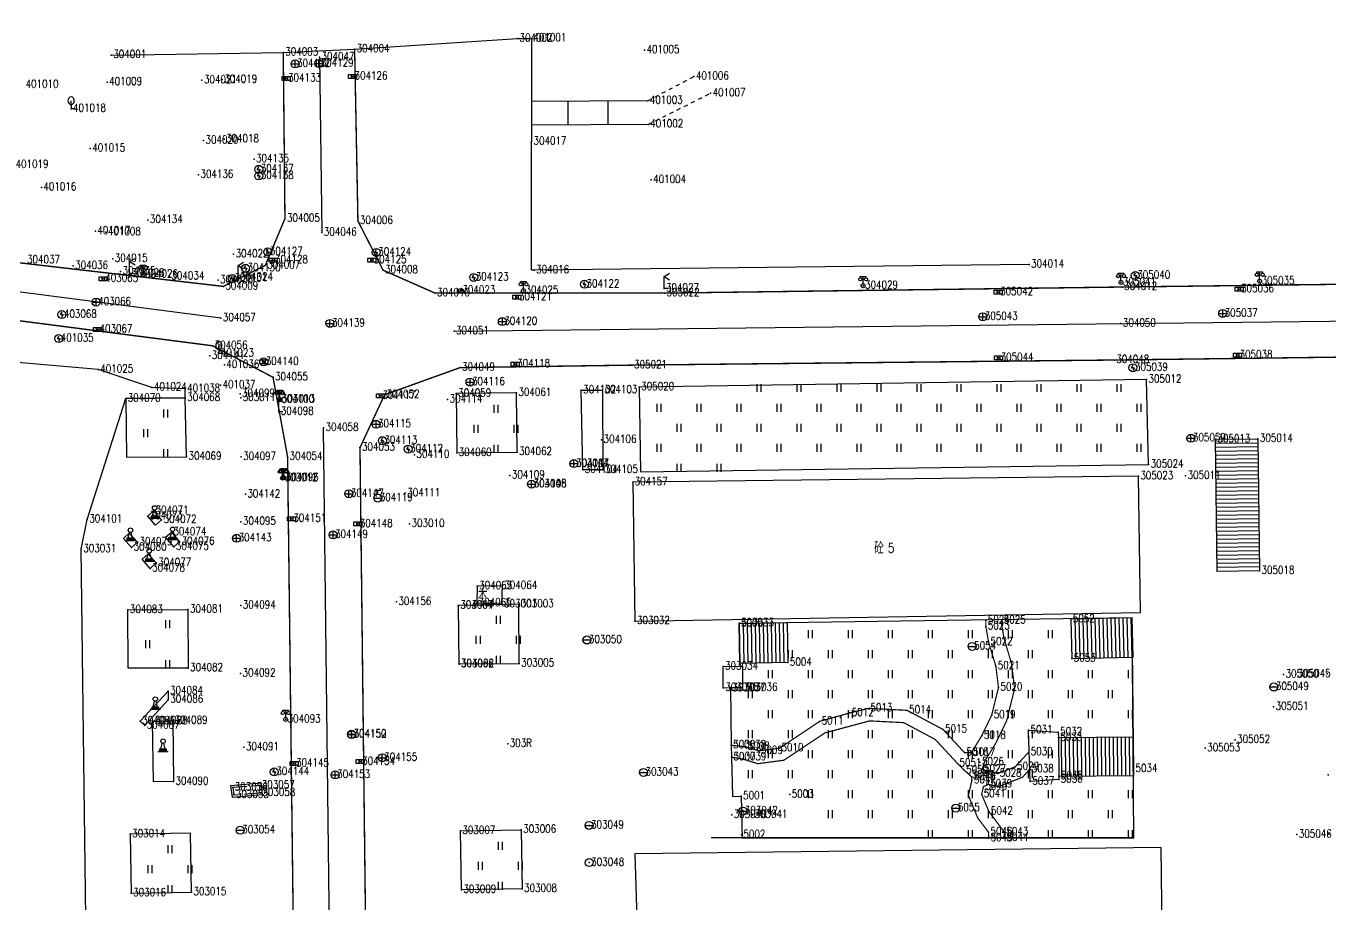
# Model space of a CAD drawing. Extents: x 953 to 1485, y 1110 to 1494.
# Drawn here: x 1175.2 to 1338.1, y 1343.7 to 1453.5 of the extents above; entities that cross this region are included whole.
import ezdxf
from ezdxf.enums import TextEntityAlignment as Align

# ---------------------------------------------------------------- set-up
doc = ezdxf.new("R2010")
doc.units = 0
doc.header["$LTSCALE"] = 0.5
doc.header["$PDSIZE"] = 0.2
for name, pattern in [('X16', [4.5, 3.5, -1]), ('X3', [5, 4, -1]), ('X6', [2, 1, -1])]:
    doc.linetypes.add(name, pattern=pattern)
doc.layers.get('0').update_dxf_attribs({"linetype": 'CONTINUOUS'})
doc.layers.add('ASSIST', color=7, linetype='CONTINUOUS', plot=False)
for name, color, linetype in [('COMPONENT', 4, 'CONTINUOUS'), ('DLDW', 11, 'CONTINUOUS'), ('DLSS', 4, 'CONTINUOUS'), ('GXYZ', 2, 'CONTINUOUS'), ('JMD', 6, 'CONTINUOUS'), ('ZBTZ', 3, 'CONTINUOUS'), ('ZDH', 1, 'CONTINUOUS')]:
    doc.layers.add(name, color=color, linetype=linetype)
doc.styles.add('HZ', font='rs.shx', dxfattribs={"width": 0.8, "bigfont": 'hztxt.shx'})
doc.linetypes.add('1161', pattern='A,0,[149,AAA.SHX,S=0.15,R=0,X=0,Y=0],-1.6', length=1.6)
doc.linetypes.add('7341', pattern='A,1e-10,[170,AAA.SHX,S=1,R=0,X=0,Y=0],2', length=2)
doc.linetypes.add('7343', pattern='A,1e-10,[171,AAA.SHX,S=1,R=0,X=0,Y=0],2', length=2)

# ---------------------------------------------------------------- blocks, each defined once
blk = doc.blocks.new('gc097')
for p, q in [((-0.7, 2), (-0.7, 2.3)), ((-0.7, 2.3), (0.7, 2.3)), ((0, 0.5), (0, 2.3)), ((0.7, 2.3), (0.7, 2))]:
    blk.add_line(p, q)
for centre, radius in [((-0.7, 1.6), 0.4), ((0, 0), 0.5), ((0.73, 1.6), 0.4)]:
    blk.add_circle(centre, radius)
blk = doc.blocks.new('gc143')
for p, q in [((0, 1), (0, 2)), ((0, 1), (0, 0)), ((1, 0), (0, 0))]:
    blk.add_line(p, q)
for centre, start, end in [((0.225, 2), 102.68038, 257.31962), ((-0.225, 2), 282.68038, 77.31962)]:
    blk.add_arc(centre, 1.025, start, end)
blk = doc.blocks.new('gcbj0612')
for p, q in [((-0.75, 0.26), (0.16, 0.53)), ((-0.57, -0.34), (0.34, -0.07))]:
    blk.add_line(p, q)
at = {"flags": 128}
for points in [[(-0.73, 0.26), (-0.77, 0.25), (-0.79, 0.23), (-0.81, 0.19), (-0.83, 0.15), (-0.84, 0.1), (-0.84, 0.05), (-0.84, -0.01), (-0.83, -0.07), (-0.81, -0.12), (-0.79, -0.18), (-0.77, -0.23), (-0.74, -0.27), (-0.7, -0.3), (-0.67, -0.33), (-0.63, -0.34), (-0.6, -0.34), (-0.57, -0.34), (-0.54, -0.32), (-0.51, -0.29), (-0.49, -0.25), (-0.48, -0.2), (-0.47, -0.15), (-0.47, -0.1), (-0.48, -0.04), (-0.49, 0.02), (-0.51, 0.07), (-0.54, 0.13), (-0.56, 0.17), (-0.6, 0.21), (-0.63, 0.24), (-0.67, 0.26), (-0.7, 0.27)], [(-0.71, 0.18), (-0.72, 0.17), (-0.75, 0.12), (-0.75, 0.04), (-0.74, -0.06), (-0.7, -0.15), (-0.66, -0.22), (-0.62, -0.25), (-0.6, -0.26), (-0.59, -0.24), (-0.57, -0.2), (-0.56, -0.12), (-0.58, -0.02), (-0.61, 0.08), (-0.66, 0.14), (-0.7, 0.17)]]:
    blk.add_lwpolyline(points, close=True, dxfattribs=at)
blk.add_lwpolyline([(0.3, -0.08), (0.33, -0.07), (0.36, -0.05), (0.38, -0.02), (0.4, 0.02), (0.41, 0.07), (0.42, 0.12), (0.41, 0.18), (0.41, 0.23), (0.39, 0.29), (0.37, 0.35), (0.35, 0.4), (0.32, 0.44), (0.28, 0.48), (0.25, 0.51), (0.21, 0.52), (0.18, 0.53), (0.15, 0.52)], dxfattribs=at)
at = {"extrusion": (0, 0, -1), "flags": 128}
blk.add_lwpolyline([(-0.4, 0.25), (-0.51, 0.28), (-0.61, 0.29), (-0.69, 0.27), (-0.77, 0.2), (-0.81, 0.09), (-0.82, -0.01), (-0.8, -0.06), (-0.76, -0.08), (-0.7, -0.09), (-0.64, -0.09), (-0.59, -0.07), (-0.57, -0.04), (-0.59, -0.01), (-0.63, 0.02), (-0.69, 0.03), (-0.75, 0.03), (-0.79, 0.02), (-0.84, -0.01), (-0.89, -0.1), (-0.91, -0.19), (-0.9, -0.29), (-0.87, -0.38)], dxfattribs=at)
blk.add_lwpolyline([(-0.09, -0.2), (-0.22, -0.54), (0.05, -0.54)], close=True)
blk = doc.blocks.new('gc052')
for p, q in [((0, 3), (1.39, 3.8)), ((0, 3), (1.39, 2.2)), ((0, 0), (0, 3)), ((1, 0), (0, 0))]:
    blk.add_line(p, q)
blk = doc.blocks.new('gc133')
for p, q in [((-1, 0), (1, 0)), ((-0.8, 2), (0.8, 2)), ((0, 1), (0, 2))]:
    blk.add_line(p, q)
blk.add_circle((0, 0), 1)
blk = doc.blocks.new('gc042')
blk.add_line((-1, 0), (1, 0))
blk.add_circle((0, 0), 1)
blk = doc.blocks.new('gc041')
for p, q in [((-1, 0.5), (1, 0.5)), ((-1, -0.5), (-1, 0.5)), ((-0.33, 0.5), (-0.33, -0.5)), ((0.33, 0.5), (0.33, -0.5)), ((1, 0.5), (1, -0.5)), ((1, -0.5), (-1, -0.5))]:
    blk.add_line(p, q)
blk = doc.blocks.new('gc043')
for p, q in [((-1, 0), (1, 0)), ((0, -1), (0, 1))]:
    blk.add_line(p, q)
blk.add_circle((0, 0), 1)
blk = doc.blocks.new('gc050')
for p, q in [((-0.35, 0), (0.05, 0.69)), ((-0.35, 0), (0.35, 0)), ((0.35, 0), (-0.06, -0.69))]:
    blk.add_line(p, q)
blk.add_circle((0, 0), 1)
blk = doc.blocks.new('gc188')
blk.add_circle((0, 0), 1)
blk = doc.blocks.new('*U35')
at = {"linetype": 'Continuous'}
for points in [[(0, 0.3), (0.8, 0.6), (-0.8, 0.6)], [(0, 0.3), (-0.8, 0.6), (-0.8, 0)], [(0, 0.3), (-0.8, 0), (0.8, 0)], [(0, 0.3), (0.8, 0), (0.8, 0.6)]]:
    blk.add_solid(points, dxfattribs=at)
blk = doc.blocks.new('gc107')
for points in [[(-1.3, 0), (-0.8, 0), (0.8, 0), (1.3, 0)], [(-0.8, 0), (-0.8, 0.6), (0.8, 0.6), (0.8, 0)], [(-0.55, 0.6), (-0.2, 2)], [(0.55, 0.6), (0.2, 2)]]:
    blk.add_lwpolyline(points)
blk.add_circle((0, 2.55), 0.55)
at = {"linetype": 'Continuous'}
blk.add_blockref('*U35', (0, 0), dxfattribs=at)
blk = doc.blocks.new('gc323')
at = {"flags": 128}
for points in [[(-0.5, 0), (-0.5, 2)], [(0.5, 0), (0.5, 2)]]:
    blk.add_lwpolyline(points, dxfattribs=at)

msp = doc.modelspace()

# ---------------------------------------------------------------- linework, layer by layer
at = {"linetype": 'Continuous'}
for p, q in [((1207.32, 1450.23, 10.33), (1216.24, 1450.65, 10.31)), ((1216.24, 1450.65, 10.31), (1236.6, 1451.95, 10.76)), ((1236.6, 1451.95, 10.76), (1238.33, 1451.95, 10.76)), ((1238.33, 1451.95, 10.76), (1238.35, 1439.07, 10.91)), ((1185.83, 1449.9, 10.7), (1207.32, 1450.23, 10.33)), ((1211.85, 1449.62, 10.38), (1212.14, 1427.7, 10.44)), ((1199.52, 1417, 10.38), (1020.01, 1440.18)), ((1238.35, 1422.98, 11.09), (1238.35, 1439.07, 10.91)), ((1238.68, 1422.98, 11.09), (1238.35, 1422.98, 11.09)), ((1300.54, 1423.7, 12.44), (1238.68, 1422.98, 11.09)), ((1228.66, 1415.36, 10.81), (1464.96, 1418.07)), ((1214.6, 1212.3, 9.02), (1212.36, 1403.27, 10.34)), ((1263.3, 1363.59, 10.44), (1263.34, 1362.08, 10.45)), ((1297.46, 1351.97), (1260.78, 1351.97)), ((1313.62, 1351.97), (1297.46, 1351.97))]:
    msp.add_line(p, q, dxfattribs=at)
at = {"linetype": 'Continuous', "elevation": 10.68, "flags": 128}
msp.add_lwpolyline([(1313.62, 1359.79), (1313.41, 1379.5)], dxfattribs=at)
at = {"linetype": 'Continuous', "flags": 128}
for points, elevation in [([(1264.73, 1370.76), (1263.21, 1370.72), (1262.32, 1370.73), (1262.29, 1373.41), (1264.7, 1373.44)], 10.43), ([(1300.69, 1359.03), (1300.47, 1365.43), (1304.17, 1365.22), (1304.2, 1364.48), (1304.26, 1359.69), (1304.24, 1359.27)], 10.59)]:
    msp.add_lwpolyline(points, close=True, dxfattribs=dict(at, elevation=elevation))
at = {"layer": 'ASSIST', "linetype": 'Continuous', "flags": 128}
for points in [[(1329.13, 1401.9), (1329.33, 1385.37), (1324.04, 1385.31), (1323.83, 1401.84)], [(1264.29, 1378.8), (1270.3, 1378.9), (1270.39, 1373.9), (1264.38, 1373.77)], [(1313.41, 1379.5), (1305.75, 1379.32), (1305.87, 1374.41), (1313.53, 1374.6)], [(1304.26, 1359.69), (1313.62, 1359.79), (1313.57, 1364.58), (1304.2, 1364.48)]]:
    msp.add_lwpolyline(points, close=True, dxfattribs=at)
at = {"layer": 'DLDW', "linetype": 'Continuous', "flags": 128}
for points, elevation in [([(1190.38, 1392.21), (1191.12, 1392.88), (1192.12, 1391.74), (1191.37, 1391.09)], 10.33), ([(1188.37, 1388.3), (1189.1, 1388.97), (1188.08, 1390.09), (1187.35, 1389.42)], 9.46), ([(1193.34, 1390.22), (1194.37, 1389.02), (1193.65, 1388.4), (1192.62, 1389.59)], 10.3), ([(1191.45, 1386.36), (1190.68, 1385.68), (1189.67, 1386.82), (1190.44, 1387.5)], 10.27), ([(1192.92, 1370.32), (1192.95, 1369.26), (1190.01, 1366.05), (1189.44, 1366.59)], 10.14), ([(1190.99, 1366.58), (1193.5, 1366.63), (1193.6, 1359.01), (1191.1, 1358.97)], 10.11)]:
    msp.add_lwpolyline(points, close=True, dxfattribs=dict(at, elevation=elevation))
at = {"layer": 'DLSS', "linetype": 'Continuous'}
for p, q in [((1242.88, 1444.12), (1242.9, 1441.17, 15.88)), ((1247.88, 1444.15), (1247.9, 1441.2, 15.88))]:
    msp.add_line(p, q, dxfattribs=at)
at = {"layer": 'DLSS', "linetype": 'Continuous', "const_width": 0.175, "flags": 128}
for points in [[(975.39, 1453.44), (1020.8, 1443.92), (1099.29, 1433.17), (1145.69, 1427.23), (1199.83, 1420.96), (1205.07, 1423.58), (1207.53, 1429.43), (1207.32, 1450.23)], [(1216.24, 1450.65), (1216.65, 1429.15), (1219.79, 1422.99), (1226.29, 1420.12), (1254.98, 1420.12), (1312.17, 1420.88)], [(1312.17, 1420.88), (1342.36, 1421.26), (1344.89, 1422.42), (1346.16, 1424.1), (1358.18, 1424.38), (1359.03, 1423.07), (1361.56, 1421.61), (1363.41, 1421.39), (1377.49, 1421.39)], [(1216.91, 1400.79), (1219.98, 1407.4), (1229.42, 1410.8), (1250.92, 1411.11), (1311.19, 1411.75), (1376.78, 1412.59), (1417.27, 1413.42), (1464.48, 1413.6), (1466.04, 1413.51), (1469.01, 1412.49), (1470.72, 1410.79), (1472.65, 1406.1), (1472.65, 1402.07), (1472.92, 1379.64), (1472.95, 1376.26), (1473.17, 1359.79), (1473.21, 1355.64), (1474.02, 1285.2)]]:
    msp.add_lwpolyline(points, dxfattribs=at)
at = {"layer": 'DLSS', "linetype": 'X6', "flags": 128}
for points, elevation in [([(1252.88, 1444.18), (1258.64, 1447.21)], 15.92), ([(1252.95, 1441.23), (1260.73, 1445.12)], 15.88)]:
    msp.add_lwpolyline(points, dxfattribs=dict(at, elevation=elevation))
at = {"layer": 'DLSS', "linetype": 'Continuous', "const_width": 0.175, "flags": 128}
for points, elevation in [([(1194.7, 1204.02), (1201.52, 1204.92), (1205.21, 1207.04), (1207.44, 1209.31), (1209.56, 1213.6), (1210.06, 1217.59), (1207.86, 1399.65), (1206.04, 1409.59), (1198.49, 1413.53), (1019.16, 1436.77), (975.6, 1446.48)], 8.66), ([(1334.91, 1208.64), (1333.13, 1205.64), (1231.83, 1204.43), (1225.12, 1206.48), (1221.87, 1209.53), (1220, 1212.53), (1219.11, 1216.6), (1219.04, 1217.81), (1216.91, 1400.79)], 10.24)]:
    msp.add_lwpolyline(points, dxfattribs=dict(at, elevation=elevation))
at = {"layer": 'DLSS', "color": 7, "linetype": 'Continuous', "elevation": 15.92, "flags": 128}
msp.add_lwpolyline([(1252.88, 1444.18), (1238.34, 1444.09)], dxfattribs=at)
at = {"layer": 'DLSS', "linetype": 'Continuous', "elevation": 15.88, "flags": 128}
msp.add_lwpolyline([(1252.95, 1441.23), (1238.42, 1441.14)], dxfattribs=at)
at = {"layer": 'DLSS', "linetype": 'X3', "const_width": 0.15, "elevation": 10.46, "flags": 128}
for points in [[(1263.3, 1363.57), (1265.13, 1363.36), (1266.77, 1362.86), (1269.34, 1363.19), (1274.36, 1366.55), (1278.12, 1367.6), (1280.45, 1368.18), (1285.3, 1367.93), (1289.79, 1365.53), (1292.46, 1362.64), (1293.31, 1362.62), (1294.62, 1364.76), (1295.86, 1367.32), (1296.71, 1370.79), (1296.38, 1373.46), (1295.47, 1376.47), (1295.13, 1378.44), (1295.13, 1379.16)], [(1300.62, 1360.56), (1299.69, 1359.55), (1296.7, 1358.39), (1295.44, 1358.68), (1294.83, 1358.38), (1294.61, 1357.42), (1295.51, 1355.28), (1297.45, 1352.69), (1297.46, 1351.97)]]:
    msp.add_lwpolyline(points, dxfattribs=at)
at = {"layer": 'DLSS', "linetype": 'X3', "flags": 128}
for points in [[(1297.12, 1379.14, 0.15, 0.15, 0), (1297.11, 1378.6, 0.15, 0.15, 0), (1297.4, 1376.92, 0.15, 0.15, 0), (1298.32, 1373.87, 0.15, 0.15, 0), (1298.73, 1370.67, 0.15, 0.15, 0), (1297.74, 1366.65, 0.15, 0.15, 0), (1296.37, 1363.81, 0.15, 0.15, 0), (1295, 1361.58, 0.15, 0.15, 0), (1294.66, 1360.54, 0.15, 0.15, 0), (1296.61, 1360.02, 0.15, 0.15, 0), (1298.79, 1360.86, 0.15, 0.15, 0), (1300.49, 1362.7, 0, 0, 0)], [(1295.48, 1351.95, 0.15, 0.15, 0), (1295.46, 1352.69, 0.15, 0.15, 0), (1294.11, 1354.48, 0.15, 0.15, 0), (1292.95, 1357.28, 0.15, 0.15, 0), (1293.39, 1359.18, 0.15, 0.15, 0), (1293.35, 1359.61, 0.15, 0.15, 0), (1293.14, 1359.83, 0.15, 0.15, 0), (1292.42, 1360.43, 0.15, 0.15, 0), (1291.58, 1361.29, 0.15, 0.15, 0), (1291.31, 1361.58, 0.15, 0.15, 0), (1288.82, 1364.28, 0.15, 0.15, 0), (1284.87, 1366.39, 0.15, 0.15, 0), (1280.6, 1366.61, 0.15, 0.15, 0), (1275.02, 1365.11, 0.15, 0.15, 0), (1269.9, 1361.69, 0.15, 0.15, 0), (1266.63, 1361.26, 0.15, 0.15, 0), (1264.81, 1361.82, 0.15, 0.15, 0), (1263.34, 1362.08, 0, 0, 0)]]:
    msp.add_lwpolyline(points, format="xyseb", dxfattribs=at)
at = {"layer": 'GXYZ', "linetype": '7341', "elevation": 10.07, "flags": 128}
msp.add_lwpolyline([(1200.72, 1358.49), (1200.95, 1357.08), (1204.74, 1357.39), (1204.61, 1358.81)], close=True, dxfattribs=at)
at = {"layer": 'GXYZ', "linetype": '7343', "elevation": 10.07, "flags": 128}
msp.add_lwpolyline([(1200.72, 1358.49), (1200.95, 1357.08), (1204.74, 1357.39), (1204.61, 1358.81)], close=True, dxfattribs=at)
at = {"layer": 'GXYZ', "linetype": 'X16', "elevation": 10.07, "flags": 128}
msp.add_lwpolyline([(1201.01, 1358.26), (1201.16, 1357.35), (1204.46, 1357.62), (1204.38, 1358.54)], close=True, dxfattribs=at)
at = {"layer": 'JMD', "linetype": 'Continuous'}
for p, q in [((1329.13, 1401.87), (1323.83, 1401.81)), ((1324.04, 1385.31), (1323.83, 1401.84)), ((1329.13, 1401.9), (1329.33, 1385.37)), ((1329.14, 1401.37), (1323.84, 1401.31)), ((1329.14, 1400.87), (1323.85, 1400.81)), ((1329.15, 1400.37), (1323.85, 1400.31)), ((1329.16, 1399.87), (1323.86, 1399.81)), ((1329.16, 1399.37), (1323.87, 1399.31)), ((1329.17, 1398.87), (1323.87, 1398.81)), ((1329.17, 1398.37), (1323.88, 1398.31)), ((1329.18, 1397.87), (1323.88, 1397.81)), ((1329.19, 1397.37), (1323.89, 1397.31)), ((1329.19, 1396.87), (1323.9, 1396.81)), ((1329.2, 1396.37), (1323.9, 1396.31)), ((1329.2, 1395.87), (1323.91, 1395.81)), ((1329.21, 1395.37), (1323.91, 1395.31)), ((1329.22, 1394.87), (1323.92, 1394.81)), ((1329.22, 1394.37), (1323.93, 1394.31)), ((1329.23, 1393.87), (1323.93, 1393.81)), ((1329.24, 1393.37), (1323.94, 1393.31)), ((1329.24, 1392.87), (1323.95, 1392.81)), ((1329.25, 1392.37), (1323.95, 1392.31)), ((1329.25, 1391.87), (1323.96, 1391.81)), ((1329.26, 1391.37), (1323.96, 1391.31)), ((1329.27, 1390.87), (1323.97, 1390.81)), ((1329.27, 1390.37), (1323.98, 1390.31)), ((1329.28, 1389.87), (1323.98, 1389.81)), ((1329.28, 1389.37), (1323.99, 1389.31)), ((1329.29, 1388.87), (1323.99, 1388.81)), ((1329.3, 1388.37), (1324, 1388.31)), ((1329.3, 1387.87), (1324.01, 1387.81)), ((1329.31, 1387.37), (1324.01, 1387.31)), ((1329.32, 1386.87), (1324.02, 1386.81)), ((1329.32, 1386.37), (1324.03, 1386.31)), ((1329.33, 1385.87), (1324.03, 1385.81)), ((1329.33, 1385.37), (1324.04, 1385.31)), ((1264.29, 1378.8), (1270.3, 1378.9)), ((1264.3, 1378.8), (1264.39, 1373.77)), ((1264.8, 1378.8), (1264.89, 1373.78)), ((1265.3, 1378.81), (1265.39, 1373.79)), ((1265.8, 1378.82), (1265.89, 1373.8)), ((1266.3, 1378.83), (1266.39, 1373.81)), ((1266.8, 1378.84), (1266.89, 1373.82)), ((1267.3, 1378.85), (1267.39, 1373.84)), ((1267.8, 1378.86), (1267.89, 1373.85)), ((1268.3, 1378.86), (1268.39, 1373.86)), ((1268.8, 1378.87), (1268.89, 1373.87)), ((1269.3, 1378.88), (1269.39, 1373.88)), ((1269.8, 1378.89), (1269.89, 1373.89)), ((1270.3, 1378.9), (1270.39, 1373.9)), ((1313.41, 1379.5), (1305.75, 1379.32)), ((1305.75, 1379.32), (1305.87, 1374.41)), ((1306.25, 1379.33), (1306.36, 1374.43)), ((1306.75, 1379.34), (1306.86, 1374.44)), ((1307.25, 1379.35), (1307.36, 1374.45)), ((1307.75, 1379.37), (1307.86, 1374.46)), ((1308.25, 1379.38), (1308.36, 1374.47)), ((1308.75, 1379.39), (1308.86, 1374.49)), ((1309.24, 1379.4), (1309.36, 1374.5)), ((1309.74, 1379.41), (1309.86, 1374.51)), ((1310.24, 1379.43), (1310.36, 1374.52)), ((1310.74, 1379.44), (1310.86, 1374.53)), ((1311.24, 1379.45), (1311.36, 1374.55)), ((1311.74, 1379.46), (1311.86, 1374.56)), ((1312.24, 1379.47), (1312.36, 1374.57)), ((1312.74, 1379.49), (1312.86, 1374.58)), ((1313.24, 1379.5), (1313.36, 1374.59)), ((1270.39, 1373.9), (1264.38, 1373.77)), ((1305.87, 1374.41), (1313.53, 1374.6)), ((1313.57, 1364.58), (1304.2, 1364.48)), ((1304.62, 1359.69), (1304.57, 1364.49)), ((1305.12, 1359.7), (1305.07, 1364.49)), ((1305.62, 1359.71), (1305.57, 1364.5)), ((1306.12, 1359.71), (1306.07, 1364.5)), ((1306.62, 1359.72), (1306.57, 1364.51)), ((1307.12, 1359.72), (1307.07, 1364.51)), ((1307.62, 1359.73), (1307.57, 1364.52)), ((1308.12, 1359.73), (1308.07, 1364.52)), ((1308.62, 1359.74), (1308.57, 1364.53)), ((1309.12, 1359.74), (1309.07, 1364.53)), ((1309.62, 1359.75), (1309.57, 1364.54)), ((1310.12, 1359.75), (1310.07, 1364.55)), ((1310.62, 1359.76), (1310.57, 1364.55)), ((1311.12, 1359.76), (1311.07, 1364.56)), ((1311.62, 1359.77), (1311.57, 1364.56)), ((1312.12, 1359.77), (1312.07, 1364.57)), ((1312.62, 1359.78), (1312.57, 1364.57)), ((1313.12, 1359.79), (1313.07, 1364.58)), ((1313.62, 1359.79), (1313.57, 1364.58)), ((1304.26, 1359.69), (1313.62, 1359.79))]:
    msp.add_line(p, q, dxfattribs=at)
at = {"layer": 'JMD', "linetype": 'Continuous', "flags": 128}
for points, elevation in [([(1314.19, 1397.22), (1250.99, 1396.48), (1251.28, 1379.1), (1314.48, 1380.17)], 14.32), ([(1251.79, 1332.47), (1311.71, 1333.19), (1311.67, 1336.78), (1317.21, 1336.85), (1317.04, 1350.76), (1251.28, 1349.97)], 10.73)]:
    msp.add_lwpolyline(points, close=True, dxfattribs=dict(at, elevation=elevation))
msp.add_lwpolyline([(1234.7, 1383.5), (1231.56, 1383.47), (1231.5, 1381.34), (1234.64, 1381.37)], close=True, dxfattribs=at)
at = {"layer": 'ZBTZ', "linetype": '1161', "flags": 128}
for points, elevation in [([(1195.06, 1408.15), (1190.9, 1408.33), (1184.2, 1410.57), (1167.86, 1411.98), (1161.85, 1413.34), (1155.59, 1412.15), (1145.79, 1416.02), (1135.64, 1415.4), (1134.33, 1411.85), (1135.6, 1306.95), (1151.52, 1304.44), (1156.92, 1303.17), (1166.73, 1299.69), (1183.32, 1286.1), (1183.08, 1308.97), (1182.08, 1388.1), (1182.83, 1391.82), (1187.63, 1406.93), (1195.07, 1407.02), (1195.06, 1408.15)], 10.43), ([(1315.48, 1398.68), (1315.21, 1409.3), (1251.81, 1408.37), (1251.96, 1397.75)], 14.43), ([(1195.23, 1399.66), (1195.07, 1407.02), (1187.63, 1406.93), (1187.71, 1399.58)], 10.41), ([(1228.94, 1407.55), (1229, 1400.13), (1236.54, 1400.24), (1236.46, 1407.64)], 10.89), ([(1187.9, 1380.49), (1195.41, 1380.53), (1195.43, 1373.22), (1187.93, 1373.2)], 10.22), ([(1229.46, 1352.85), (1237.06, 1353), (1237.17, 1345.6), (1229.58, 1345.49)], 10.16), ([(1188.19, 1352.45), (1188.31, 1345.07), (1195.84, 1345.18), (1195.73, 1352.57)], 10.03)]:
    msp.add_lwpolyline(points, close=True, dxfattribs=dict(at, elevation=elevation))
at = {"layer": 'ZBTZ', "linetype": 'Continuous', "elevation": 11.24, "flags": 128}
msp.add_lwpolyline([(1244.56, 1407.96), (1247.21, 1407.99), (1247.27, 1398), (1244.76, 1398.02)], close=True, dxfattribs=at)
at = {"layer": 'ZBTZ', "linetype": '1161', "flags": 128}
for points in [[(1229.2, 1381.05), (1229.26, 1373.74), (1236.81, 1373.8), (1236.76, 1381.2)], [(1313.41, 1379.5), (1264.3, 1378.8), (1264.38, 1373.44), (1264.7, 1373.44), (1264.73, 1370.76), (1263.22, 1370.74), (1263.3, 1363.59), (1263.34, 1362.08), (1263.46, 1357.16), (1264.55, 1357.19), (1264.68, 1351.97), (1270.78, 1351.97), (1295.48, 1351.95), (1297.46, 1351.97), (1313.62, 1351.97)]]:
    msp.add_lwpolyline(points, close=True, dxfattribs=at)
at = {"layer": 'ZDH', "linetype": 'Continuous'}
for p in [(1238.33, 1452, 10.8), (1216.24, 1450.65, 10.31), (1236.6, 1451.95, 10.76), (1252.47, 1450.52, 16.02), (1185.83, 1449.9, 10.7), (1207.32, 1450.23, 10.33), (1208.8, 1448.78, 10.35), (1211.75, 1448.84, 10.35), (1211.85, 1449.62, 10.38), (1215.98, 1447.21, 10.29), (1258.64, 1447.21, 16.18), (1185.31, 1446.52, 10.71), (1197.16, 1446.74, 10.5), (1199.7, 1446.82, 10.51), (1207.67, 1446.97, 10.32), (1252.88, 1444.18, 15.92), (1260.73, 1445.12, 16.18), (1180.8, 1443.18, 10.88), (1252.95, 1441.23, 15.88), (1197.35, 1439.19, 10.53), (1199.92, 1439.36, 10.49), (1238.35, 1439.07, 10.91), (1183.19, 1438.2, 10.76), (1203.67, 1436.89, 10.48), (1196.72, 1434.92, 10.56), (1204.25, 1435.6, 10.48), (1204.26, 1434.78, 10.47), (1253.3, 1434.29, 15.66), (1177.09, 1433.34, 10.77), (1190.4, 1429.26, 10.6), (1207.53, 1429.43, 10.31), (1183.84, 1427.88, 10.64), (1185.15, 1427.74, 10.57), (1212.14, 1427.7, 10.44), (1216.65, 1429.15, 10.36), (1186.01, 1424.42, 10.53), (1201.12, 1424.97, 10.49), (1205.39, 1425.27, 10.36), (1218.94, 1425.21, 10.57), (1181.06, 1423.52, 10.55), (1186.99, 1422.82, 9.4), (1202.61, 1423.22, 10.51), (1205.07, 1423.58, 10.27), (1206.04, 1424.24, 10.31), (1218.37, 1424.26, 10.46), (1219.79, 1422.99, 10.48), (1238.68, 1422.98, 11.09), (1300.54, 1423.7, 12.44), (1184.82, 1421.92, 10.37), (1188.11, 1422.56, 10.59), (1189.79, 1422.46, 10.53), (1193.09, 1422.21, 10.54), (1199.17, 1421.73, 10.55), (1200.95, 1421.96, 10.52), (1201.67, 1422.07, 10.52), (1231.12, 1422.09, 10.98), (1244.97, 1421.22, 11.27), (1279.79, 1421.04, 11.98), (1312.02, 1421.45, 12.66), (1313.81, 1422.32, 12.73), (1329.35, 1421.61, 13.08), (1199.83, 1420.96, 10.37), (1226.29, 1420.12, 10.68), (1229.46, 1420.43, 10.97), (1236.53, 1419.61, 10.89), (1237.34, 1420.43, 11.05), (1254.91, 1420.7, 11.45), (1254.98, 1420.12, 11.28), (1296.67, 1420.24, 12.18), (1312.17, 1420.88, 12.53), (1326.78, 1420.63, 12.83), (1183.93, 1418.99, 10.39), (1179.65, 1417.43, 10.51), (1199.52, 1417, 10.38), (1213.16, 1416.32, 10.54), (1234.7, 1416.55, 10.92), (1294.75, 1417.16, 12.21), (1312.01, 1416.33, 12.63), (1324.73, 1417.57, 12.86), (1184.1, 1415.57, 10.34), (1228.66, 1415.36, 10.81), (1179.26, 1414.44, 10.54), (1198.49, 1413.53, 10.32), (1198.13, 1412.26, 10.49), (1199.28, 1412.56, 10.45), (1204.88, 1411.52, 10.3), (1236.3, 1411.24, 10.88), (1296.73, 1412.01, 12.19), (1311.19, 1411.75, 12.52), (1326.59, 1412.36, 12.84), (1184.2, 1410.57, 10.61), (1199.96, 1411.13, 10.43), (1229.42, 1410.8, 10.72), (1250.92, 1411.11, 11.19), (1313.52, 1410.79, 12.71), (1190.9, 1408.33, 10.48), (1195.06, 1408.15, 10.48), (1199.48, 1408.6, 10.44), (1206.04, 1409.59, 10.32), (1230.66, 1408.99, 10.93), (1247.21, 1407.99, 11.31), (1251.81, 1408.37, 11.36), (1315.21, 1409.3, 12.79), (1187.63, 1406.93, 10.48), (1195.07, 1407.02, 10.47), (1201.92, 1407.52, 10.45), (1202, 1407.02, 10.46), (1206.82, 1406.8, 10.44), (1206.9, 1406.81, 10.43), (1219.46, 1407.28, 10.41), (1219.98, 1407.4, 10.43), (1227.86, 1406.82, 10.83), (1228.94, 1407.55, 10.89), (1236.46, 1407.64, 11.06), (1244.56, 1407.96, 11.24), (1206.76, 1405.28, 10.44), (1212.36, 1403.27, 10.34), (1218.92, 1403.71, 10.48), (1219.71, 1401.66, 10.48), (1247.1, 1401.77, 11.17), (1320.76, 1401.97, 13.81), (1323.83, 1401.84, 13.96), (1329.13, 1401.9, 13.96), (1216.91, 1400.79, 10.26), (1222.93, 1400.61, 10.52), (1223.72, 1399.89, 10.52), (1229, 1400.13, 10.61), (1236.54, 1400.24, 10.74), (1195.23, 1399.66, 10.41), (1202.06, 1399.63, 10.36), (1207.86, 1399.65, 10.23), (1243.65, 1398.79, 10.66), (1243.68, 1398.77, 10.66), (1315.48, 1398.68, 14.43), (1207.24, 1396.98, 10.32), (1207.39, 1397.02, 10.35), (1235.64, 1397.32, 10.59), (1244.76, 1398.02, 10.59), (1247.27, 1398, 10.59), (1314.19, 1397.22, 14.32), (1320.1, 1397.26, 14.31), (1202.58, 1394.95, 10.45), (1215.51, 1395.02, 10.22), (1222.57, 1395.09, 10.43), (1238.35, 1396.22, 10.6), (1238.38, 1396.2, 10.6), (1250.99, 1396.48, 10.7), (1219.13, 1394.48, 9.75), (1182.83, 1391.82, 10.36), (1190.38, 1392.21, 10.33), (1191.12, 1392.88, 10.34), (1192.12, 1391.74, 10.32), (1208.33, 1391.9, 10.14), (1193.34, 1390.22, 10.3), (1202.03, 1391.53, 10.32), (1216.63, 1391.24, 10.15), (1223.11, 1391.25, 10.41), (1189.1, 1388.97, 10.3), (1194.37, 1389.02, 10.27), (1201.49, 1389.45, 10.32), (1213.54, 1389.88, 10.21), (1182.08, 1388.1, 10.3), (1188.37, 1388.3, 9.46), (1193.65, 1388.4, 10.27), (1190.68, 1385.68, 10.27), (1191.45, 1386.36, 10.27), (1329.33, 1385.37, 19.74), (1231.56, 1383.47, 10.37), (1234.7, 1383.5, 10.4), (1187.9, 1380.49, 10.22), (1195.41, 1380.53, 10.21), (1202.01, 1381.05, 10.25), (1221.46, 1381.5, 10.28), (1229.2, 1381.05, 10.33), (1229.21, 1381.05, 10.32), (1231.5, 1381.34, 10.34), (1234.67, 1381.2, 10.37), (1236.76, 1381.2, 10.39), (1251.28, 1379.1, 10.73), (1264.28, 1378.82, 10.75), (1264.29, 1378.8, 10.78), (1295.13, 1379.16, 10.59), (1297.12, 1379.18, 10.61), (1305.75, 1379.32, 10.74), (1295.13, 1378.44, 10.45), (1245.27, 1376.73, 10.48), (1293.42, 1375.93, 10.54), (1295.47, 1376.47, 10.46), (1236.81, 1373.8, 10.32), (1270.39, 1373.9, 10.56), (1305.87, 1374.41, 10.34), (1195.43, 1373.22, 10.19), (1201.98, 1372.54, 10.2), (1229.26, 1373.74, 10.27), (1229.29, 1373.72, 10.28), (1262.29, 1373.41, 10.74), (1296.38, 1373.46, 10.53), (1332.35, 1372.42, 14.06), (1333.86, 1372.47, 14.29), (1337.8, 1372.5, 14.31), (1262.32, 1370.73, 10.75), (1263.21, 1370.72, 10.45), (1264.73, 1370.76, 10.43), (1296.71, 1370.79, 10.57), (1331.13, 1370.85, 14.05), (1192.92, 1370.32, 10.14), (1192.95, 1369.26, 10.12), (1278.12, 1367.6, 10.58), (1280.45, 1368.18, 10.54), (1285.3, 1367.93, 10.56), (1295.86, 1367.32, 10.63), (1331.1, 1368.38, 14.06), (1189.44, 1366.59, 10.09), (1190.01, 1366.05, 10.09), (1190.99, 1366.58, 10.11), (1193.5, 1366.63, 10.12), (1207.62, 1366.79, 10.08), (1274.36, 1366.55, 10.63), (1215.85, 1364.93, 10.02), (1215.87, 1364.9, 10.02), (1289.79, 1365.53, 10.6), (1294.62, 1364.76, 10.64), (1300.47, 1365.43, 10.62), (1304.17, 1365.22, 10.6), (1304.2, 1364.48, 10.65), (1326.29, 1364.23, 14.02), (1202.41, 1363.32, 10.11), (1235.37, 1363.75, 10.27), (1263.3, 1363.59, 10.44), (1263.3, 1363.57, 10.46), (1265.13, 1363.36, 10.53), (1266.77, 1362.86, 10.52), (1269.34, 1363.19, 10.6), (1292.46, 1362.64, 10.58), (1293.31, 1362.62, 10.57), (1300.49, 1362.7, 10.62), (1322.55, 1363.18, 14.03), (1208.67, 1361.29, 9.94), (1216.93, 1361.51, 9.96), (1219.69, 1362, 10.14), (1263.33, 1362.07, 10.46), (1263.34, 1362.08, 10.45), (1291.58, 1361.29, 10.58), (1294.4, 1361.46, 10.57), (1298.79, 1360.86, 10.58), (1206.2, 1360.22, 10.09), (1213.81, 1359.85, 10.02), (1252.35, 1360.16, 10.75), (1292.42, 1360.43, 10.63), (1293.14, 1359.83, 10.62), (1293.35, 1359.61, 10.61), (1293.39, 1359.18, 10.57), (1294.66, 1360.54, 10.51), (1296.61, 1360.02, 10.61), (1300.62, 1360.56, 10.63), (1304.24, 1359.27, 10.71), (1304.26, 1359.69, 10.68), (1313.59, 1360.59, 14.3), (1337.93, 1359.87, 14.17), (1193.6, 1359.01, 10.07), (1201.01, 1358.26, 10.07), (1204.38, 1358.54, 10.05), (1204.46, 1357.62, 10.03), (1294.83, 1358.38, 10.56), (1295.44, 1358.68, 10.56), (1300.69, 1359.03, 10.59), (1201.16, 1357.35, 10.06), (1264.55, 1357.19, 10.45), (1270.62, 1357.39, 10.54), (1294.61, 1357.42, 10.56), (1263.37, 1354.86, 10.46), (1264.76, 1355.32, 10.49), (1265.97, 1354.86, 10.43), (1291.38, 1355.7, 10.58), (1295.51, 1355.28, 10.5), (1201.94, 1352.93, 10.05), (1229.46, 1352.85, 10.16), (1237.06, 1353, 10.24), (1245.54, 1353.53, 10.42), (1295.46, 1352.69, 10.43), (1297.45, 1352.69, 10.43), (1188.19, 1352.45, 10.03), (1264.58, 1352.35, 10.73), (1295.48, 1351.95, 10.71), (1297.46, 1351.97, 10.71), (1334, 1352.39, 14.29), (1337.98, 1352.43, 14.3), (1245.56, 1348.88, 10.4), (1188.31, 1345.07, 10.01), (1195.84, 1345.18, 9.99), (1229.58, 1345.49, 10.11), (1237.17, 1345.6, 10.21)]:
    msp.add_point(p, dxfattribs=at)

# ---------------------------------------------------------------- block references
at = {"layer": 'COMPONENT', "linetype": 'Continuous', "xscale": 0.5, "yscale": 0.5}
msp.add_blockref('gcbj0612', (1229.46, 1420.43, 10.97), dxfattribs=at)
at = {"layer": 'DLDW', "linetype": 'Continuous', "xscale": 0.5, "yscale": 0.5}
for name, p in [('gc097', (1189.79, 1422.46, 10.53)), ('gc097', (1329.35, 1421.61, 13.08)), ('gc097', (1237.34, 1420.43, 11.05)), ('gc097', (1279.79, 1421.04, 11.98)), ('gc097', (1312.02, 1421.45, 12.66)), ('gc097', (1206.82, 1406.8, 10.44)), ('gc097', (1206.9, 1406.81, 10.43)), ('gc097', (1207.24, 1396.98, 10.32)), ('gc097', (1207.39, 1397.02, 10.35)), ('gc107', (1191.25, 1391.98)), ('gc107', (1188.22, 1389.19)), ('gc107', (1193.49, 1389.31)), ('gc107', (1190.56, 1386.59)), ('gc107', (1191.33, 1368.06)), ('gc097', (1207.62, 1366.79, 10.08)), ('gc107', (1192.3, 1362.8))]:
    msp.add_blockref(name, p, dxfattribs=at)
at = {"layer": 'DLSS', "linetype": 'Continuous', "xscale": 0.5, "yscale": 0.5}
for p in [(1188.11, 1422.56, 10.59), (1201.67, 1422.07, 10.52), (1254.91, 1420.7, 11.45), (1206.76, 1405.28, 10.44)]:
    msp.add_blockref('gc052', p, dxfattribs=at)
at = {"layer": 'GXYZ', "linetype": 'Continuous', "xscale": 0.5, "yscale": 0.5}
for name, p in [('gc043', (1208.8, 1448.78, 10.35)), ('gc043', (1211.75, 1448.84, 10.35)), ('gc041', (1207.67, 1446.97, 10.32)), ('gc041', (1215.98, 1447.21, 10.29)), ('gc050', (1204.25, 1435.6, 10.48)), ('gc050', (1204.26, 1434.78, 10.47)), ('gc050', (1205.39, 1425.27, 10.36)), ('gc041', (1206.04, 1424.24, 10.31)), ('gc041', (1218.37, 1424.26, 10.46)), ('gc050', (1218.94, 1425.21, 10.57)), ('gc050', (1202.61, 1423.22, 10.51)), ('gc050', (1313.81, 1422.32, 12.73)), ('gc041', (1184.82, 1421.92, 10.37)), ('gc050', (1200.95, 1421.96, 10.52)), ('gc050', (1231.12, 1422.09, 10.98)), ('gc050', (1244.97, 1421.22, 11.27)), ('gc043', (1183.93, 1418.99, 10.39)), ('gc041', (1236.53, 1419.61, 10.89)), ('gc041', (1296.67, 1420.24, 12.18)), ('gc041', (1326.78, 1420.63, 12.83)), ('gc050', (1179.65, 1417.43, 10.51)), ('gc043', (1324.73, 1417.57, 12.86)), ('gc043', (1213.16, 1416.32, 10.54)), ('gc043', (1234.7, 1416.55, 10.92)), ('gc043', (1294.75, 1417.16, 12.21)), ('gc050', (1179.26, 1414.44, 10.54)), ('gc041', (1184.1, 1415.57, 10.34)), ('gc050', (1204.88, 1411.52, 10.3)), ('gc041', (1204.88, 1411.52, 10.3)), ('gc041', (1236.3, 1411.24, 10.88)), ('gc041', (1296.73, 1412.01, 12.19)), ('gc050', (1313.52, 1410.79, 12.71)), ('gc041', (1326.59, 1412.36, 12.84)), ('gc043', (1230.66, 1408.99, 10.93)), ('gc041', (1219.46, 1407.28, 10.41)), ('gc043', (1218.92, 1403.71, 10.48)), ('gc050', (1219.71, 1401.66, 10.48)), ('gc043', (1320.76, 1401.97, 13.81)), ('gc050', (1222.93, 1400.61, 10.52)), ('gc043', (1243.65, 1398.79, 10.66)), ('gc043', (1238.35, 1396.22, 10.6)), ('gc043', (1215.51, 1395.02, 10.22)), ('gc133', (1219.13, 1394.48, 9.75)), ('gc041', (1208.33, 1391.9, 10.14)), ('gc043', (1213.54, 1389.88, 10.21)), ('gc041', (1216.63, 1391.24, 10.15)), ('gc043', (1201.49, 1389.45, 10.32)), ('gc042', (1245.27, 1376.73, 10.48)), ('gc042', (1293.42, 1375.93, 10.54)), ('gc042', (1331.13, 1370.85, 14.05)), ('gc043', (1215.85, 1364.93, 10.02)), ('gc043', (1215.87, 1364.9, 10.02)), ('gc043', (1219.69, 1362, 10.14)), ('gc050', (1206.2, 1360.22, 10.09)), ('gc041', (1208.67, 1361.29, 9.94)), ('gc041', (1216.93, 1361.51, 9.96)), ('gc043', (1213.81, 1359.85, 10.02)), ('gc042', (1252.35, 1360.16, 10.75)), ('gc042', (1291.38, 1355.7, 10.58)), ('gc042', (1264.76, 1355.32, 10.49)), ('gc042', (1201.94, 1352.93, 10.05)), ('gc042', (1245.54, 1353.53, 10.42)), ('gc188', (1245.56, 1348.88, 10.4))]:
    msp.add_blockref(name, p, dxfattribs=at)
at = {"layer": 'ZBTZ', "linetype": 'Continuous', "xscale": 0.5, "yscale": 0.5}
for name, p in [('gc143', (1180.8, 1443.18, 10.88)), ('gc143', (1199.28, 1412.56, 10.45)), ('gc323', (1266.81, 1407.75)), ('gc323', (1271.81, 1407.75)), ('gc323', (1276.81, 1407.75)), ('gc323', (1281.81, 1407.75)), ('gc323', (1286.81, 1407.75)), ('gc323', (1291.81, 1407.75)), ('gc323', (1296.81, 1407.75)), ('gc323', (1301.81, 1407.75)), ('gc323', (1306.81, 1407.75)), ('gc323', (1311.81, 1407.75)), ('gc323', (1192.63, 1404.58)), ('gc323', (1233.94, 1405.13)), ('gc323', (1254.31, 1405.25)), ('gc323', (1259.31, 1405.25)), ('gc323', (1264.31, 1405.25)), ('gc323', (1269.31, 1405.25)), ('gc323', (1274.31, 1405.25)), ('gc323', (1279.31, 1405.25)), ('gc323', (1284.31, 1405.25)), ('gc323', (1289.31, 1405.25)), ('gc323', (1294.31, 1405.25)), ('gc323', (1299.31, 1405.25)), ('gc323', (1304.31, 1405.25)), ('gc323', (1309.31, 1405.25)), ('gc323', (1314.31, 1405.25)), ('gc323', (1231.44, 1402.63)), ('gc323', (1236.44, 1402.63)), ('gc323', (1256.81, 1402.75)), ('gc323', (1261.81, 1402.75)), ('gc323', (1266.81, 1402.75)), ('gc323', (1271.81, 1402.75)), ('gc323', (1276.81, 1402.75)), ('gc323', (1281.81, 1402.75)), ('gc323', (1286.81, 1402.75)), ('gc323', (1291.81, 1402.75)), ('gc323', (1296.81, 1402.75)), ('gc323', (1301.81, 1402.75)), ('gc323', (1306.81, 1402.75)), ('gc323', (1311.81, 1402.75)), ('gc323', (1190.13, 1402.08)), ('gc323', (1192.63, 1399.58)), ('gc323', (1233.94, 1400.13)), ('gc323', (1254.31, 1400.25)), ('gc323', (1259.31, 1400.25)), ('gc323', (1264.31, 1400.25)), ('gc323', (1269.31, 1400.25)), ('gc323', (1274.31, 1400.25)), ('gc323', (1279.31, 1400.25)), ('gc323', (1284.31, 1400.25)), ('gc323', (1289.31, 1400.25)), ('gc323', (1294.31, 1400.25)), ('gc323', (1299.31, 1400.25)), ('gc323', (1304.31, 1400.25)), ('gc323', (1309.31, 1400.25)), ('gc323', (1314.31, 1400.25)), ('gc323', (1256.81, 1397.75)), ('gc323', (1261.81, 1397.75)), ('gc323', (1192.9, 1378.2)), ('gc323', (1234.2, 1378.74)), ('gc323', (1231.7, 1376.24)), ('gc323', (1236.7, 1376.24)), ('gc323', (1273.22, 1376.95)), ('gc323', (1278.22, 1376.95)), ('gc323', (1283.22, 1376.95)), ('gc323', (1288.22, 1376.95)), ('gc323', (1293.22, 1376.95)), ('gc323', (1298.22, 1376.95)), ('gc323', (1303.22, 1376.95)), ('gc323', (1190.4, 1375.7)), ('gc323', (1270.72, 1374.45)), ('gc323', (1275.72, 1374.45)), ('gc323', (1280.72, 1374.45)), ('gc323', (1285.72, 1374.45)), ('gc323', (1290.72, 1374.45)), ('gc323', (1295.72, 1374.45)), ('gc323', (1300.72, 1374.45)), ('gc323', (1192.9, 1373.2)), ('gc323', (1234.2, 1373.74)), ('gc323', (1268.22, 1371.95)), ('gc323', (1273.22, 1371.95)), ('gc323', (1278.22, 1371.95)), ('gc323', (1283.22, 1371.95)), ('gc323', (1288.22, 1371.95)), ('gc323', (1293.22, 1371.95)), ('gc323', (1298.22, 1371.95)), ('gc323', (1303.22, 1371.95)), ('gc323', (1308.22, 1371.95)), ('gc323', (1313.22, 1371.95)), ('gc323', (1265.72, 1369.45)), ('gc323', (1270.72, 1369.45)), ('gc323', (1275.72, 1369.45)), ('gc323', (1280.72, 1369.45)), ('gc323', (1285.72, 1369.45)), ('gc323', (1290.72, 1369.45)), ('gc323', (1295.72, 1369.45)), ('gc323', (1300.72, 1369.45)), ('gc323', (1305.72, 1369.45)), ('gc323', (1310.72, 1369.45)), ('gc323', (1268.22, 1366.95)), ('gc323', (1273.22, 1366.95)), ('gc323', (1278.22, 1366.95)), ('gc323', (1283.22, 1366.95)), ('gc323', (1288.22, 1366.95)), ('gc323', (1293.22, 1366.95)), ('gc323', (1298.22, 1366.95)), ('gc323', (1303.22, 1366.95)), ('gc323', (1308.22, 1366.95)), ('gc323', (1313.22, 1366.95)), ('gc323', (1265.72, 1364.45)), ('gc323', (1270.72, 1364.45)), ('gc323', (1275.72, 1364.45)), ('gc323', (1280.72, 1364.45)), ('gc323', (1285.72, 1364.45)), ('gc323', (1290.72, 1364.45)), ('gc323', (1295.72, 1364.45)), ('gc323', (1300.72, 1364.45)), ('gc323', (1268.22, 1361.95)), ('gc323', (1273.22, 1361.95)), ('gc323', (1278.22, 1361.95)), ('gc323', (1283.22, 1361.95)), ('gc323', (1288.22, 1361.95)), ('gc323', (1293.22, 1361.95)), ('gc323', (1298.22, 1361.95)), ('gc323', (1303.22, 1361.95)), ('gc323', (1265.72, 1359.45)), ('gc323', (1270.72, 1359.45)), ('gc323', (1275.72, 1359.45)), ('gc323', (1280.72, 1359.45)), ('gc323', (1285.72, 1359.45)), ('gc323', (1290.72, 1359.45)), ('gc323', (1295.72, 1359.45)), ('gc323', (1300.72, 1359.45)), ('gc323', (1273.22, 1356.95)), ('gc323', (1278.22, 1356.95)), ('gc323', (1283.22, 1356.95)), ('gc323', (1288.22, 1356.95)), ('gc323', (1293.22, 1356.95)), ('gc323', (1298.22, 1356.95)), ('gc323', (1303.22, 1356.95)), ('gc323', (1308.22, 1356.95)), ('gc323', (1313.22, 1356.95)), ('gc323', (1275.72, 1354.45)), ('gc323', (1280.72, 1354.45)), ('gc323', (1285.72, 1354.45)), ('gc323', (1290.72, 1354.45)), ('gc323', (1295.72, 1354.45)), ('gc323', (1300.72, 1354.45)), ('gc323', (1305.72, 1354.45)), ('gc323', (1310.72, 1354.45)), ('gc323', (1288.22, 1351.95)), ('gc323', (1293.22, 1351.95)), ('gc323', (1298.22, 1351.95)), ('gc323', (1303.22, 1351.95)), ('gc323', (1308.22, 1351.95)), ('gc323', (1313.22, 1351.95)), ('gc323', (1193.19, 1350.07)), ('gc323', (1234.46, 1350.49)), ('gc323', (1190.69, 1347.57)), ('gc323', (1195.69, 1347.57)), ('gc323', (1231.96, 1347.99)), ('gc323', (1236.96, 1347.99)), ('gc323', (1193.19, 1345.07)), ('gc323', (1234.46, 1345.49))]:
    msp.add_blockref(name, p, dxfattribs=at)

# ---------------------------------------------------------------- texts
at = {"layer": 'JMD', "linetype": 'Continuous', "style": 'HZ', "width": 0.8}
for s, p in [('砼', (1282.38, 1388.24)), ('木', (1232.85, 1382.42))]:
    msp.add_text(s, height=1.5, dxfattribs=at).set_placement(p, align=Align.MIDDLE_RIGHT)
msp.add_text('5', height=1.2, dxfattribs=at).set_placement((1282.88, 1388.24), align=Align.MIDDLE_LEFT)
at = {"layer": 'ZDH', "linetype": 'Continuous', "style": 'HZ', "width": 0.8}
for s, p in [('304002', (1236.85, 1451.58, 10.76)), ('401001', (1238.58, 1451.63, 10.8)), ('304001', (1186.08, 1449.53, 10.7)), ('304003', (1207.57, 1449.85, 10.33)), ('304004', (1216.49, 1450.27, 10.31)), ('401005', (1252.72, 1450.14, 16.02)), ('304132', (1209.05, 1448.41, 10.35)), ('304129', (1212, 1448.46, 10.35)), ('304047', (1212.1, 1449.25, 10.38)), ('401009', (1185.56, 1446.15, 10.71)), ('304021', (1197.41, 1446.37, 10.5)), ('304019', (1199.95, 1446.44, 10.51)), ('304133', (1207.92, 1446.6, 10.32)), ('304126', (1216.23, 1446.84, 10.29)), ('401006', (1258.89, 1446.84, 16.18)), ('401010', (1175.12, 1445.8, 10.92)), ('401007', (1260.98, 1444.75, 16.18)), ('401003', (1253.13, 1443.81, 15.92)), ('401018', (1181.05, 1442.81, 10.88)), ('401002', (1253.2, 1440.86, 15.88)), ('304020', (1197.6, 1438.82, 10.53)), ('304018', (1200.17, 1438.98, 10.49)), ('304017', (1238.6, 1438.7, 10.91)), ('401015', (1183.44, 1437.83, 10.76)), ('304135', (1203.92, 1436.51, 10.48)), ('401019', (1173.87, 1435.79, 11.55)), ('304137', (1204.5, 1435.23, 10.48)), ('304136', (1196.97, 1434.55, 10.56)), ('304138', (1204.51, 1434.41, 10.47)), ('401004', (1253.55, 1433.91, 15.66)), ('401016', (1177.34, 1432.97, 10.77)), ('304134', (1190.65, 1428.89, 10.6)), ('304005', (1207.78, 1429.06, 10.31)), ('304006', (1216.9, 1428.78, 10.36)), ('401017', (1184.09, 1427.5, 10.64)), ('401008', (1185.4, 1427.37, 10.57)), ('304046', (1212.39, 1427.32, 10.44)), ('304037', (1175.3, 1423.85, 10.53)), ('304015', (1186.26, 1424.04, 10.53)), ('304022', (1201.37, 1424.6, 10.49)), ('304127', (1205.64, 1424.89, 10.36)), ('304128', (1206.29, 1423.87, 10.31)), ('304125', (1218.62, 1423.88, 10.46)), ('304124', (1219.19, 1424.84, 10.57)), ('304014', (1300.79, 1423.33, 12.44)), ('304036', (1181.31, 1423.15, 10.55)), ('304035', (1187.24, 1422.45, 9.4)), ('304028', (1188.36, 1422.19, 10.59)), ('304026', (1190.04, 1422.08, 10.53)), ('304034', (1193.34, 1421.84, 10.54)), ('304024', (1201.92, 1421.7, 10.52)), ('304130', (1202.86, 1422.85, 10.51)), ('304007', (1205.32, 1423.2, 10.27)), ('304008', (1220.04, 1422.62, 10.48)), ('304123', (1231.37, 1421.71, 10.98)), ('304016', (1238.93, 1422.6, 11.09)), ('305040', (1314.06, 1421.94, 12.73)), ('403065', (1185.07, 1421.54, 10.37)), ('304033', (1199.42, 1421.36, 10.55)), ('304009', (1200.08, 1420.58, 10.37)), ('304131', (1201.2, 1421.59, 10.52)), ('304023', (1229.71, 1420.06, 10.97)), ('304025', (1237.59, 1420.05, 11.05)), ('304122', (1245.22, 1420.84, 11.27)), ('304027', (1255.16, 1420.33, 11.45)), ('304029', (1280.04, 1420.67, 11.98)), ('305041', (1312.27, 1421.07, 12.66)), ('304012', (1312.42, 1420.51, 12.53)), ('305036', (1327.03, 1420.25, 12.83)), ('305035', (1329.6, 1421.23, 13.08)), ('403066', (1184.18, 1418.62, 10.39)), ('304010', (1226.54, 1419.74, 10.68)), ('304121', (1236.78, 1419.23, 10.89)), ('305022', (1255.23, 1419.75, 11.28)), ('305042', (1296.92, 1419.87, 12.18)), ('403068', (1179.9, 1417.05, 10.51)), ('305043', (1295, 1416.79, 12.21)), ('305037', (1324.98, 1417.19, 12.86)), ('403067', (1184.35, 1415.2, 10.34)), ('304057', (1199.77, 1416.63, 10.38)), ('304139', (1213.41, 1415.94, 10.54)), ('304120', (1234.95, 1416.17, 10.92)), ('304050', (1312.26, 1415.95, 12.63)), ('401035', (1179.51, 1414.06, 10.54)), ('304051', (1228.91, 1414.98, 10.81)), ('304141', (1198.38, 1411.88, 10.49)), ('304056', (1198.74, 1413.15, 10.32)), ('401023', (1199.53, 1412.18, 10.45)), ('305038', (1326.84, 1411.98, 12.84)), ('401036', (1200.21, 1410.76, 10.43)), ('304140', (1205.13, 1411.14, 10.3)), ('304049', (1229.67, 1410.43, 10.72)), ('304118', (1236.55, 1410.87, 10.88)), ('305021', (1251.17, 1410.73, 11.19)), ('305044', (1296.98, 1411.64, 12.19)), ('304048', (1311.44, 1411.38, 12.52)), ('305039', (1313.77, 1410.41, 12.71)), ('401025', (1184.45, 1410.19, 10.61)), ('304055', (1206.29, 1409.21, 10.32)), ('304116', (1230.91, 1408.61, 10.93)), ('305012', (1315.46, 1408.92, 12.79)), ('401024', (1191.15, 1407.95, 10.48)), ('401038', (1195.31, 1407.77, 10.48)), ('401037', (1199.73, 1408.23, 10.44)), ('304099', (1202.17, 1407.14, 10.45)), ('304052', (1220.23, 1407.02, 10.43)), ('304059', (1229.19, 1407.17, 10.89)), ('304061', (1236.71, 1407.27, 11.06)), ('304102', (1244.81, 1407.59, 11.24)), ('304103', (1247.46, 1407.62, 11.31)), ('305020', (1252.06, 1407.99, 11.36)), ('304070', (1187.88, 1406.55, 10.48)), ('304068', (1195.32, 1406.64, 10.47)), ('303011', (1202.25, 1406.64, 10.46)), ('304100', (1207.07, 1406.42, 10.44)), ('303013', (1207.15, 1406.44, 10.43)), ('304117', (1219.71, 1406.9, 10.41)), ('304114', (1228.11, 1406.45, 10.83)), ('304098', (1207.01, 1404.91, 10.44)), ('304058', (1212.61, 1402.89, 10.34)), ('304115', (1219.17, 1403.34, 10.48)), ('304113', (1219.96, 1401.28, 10.48)), ('304106', (1247.35, 1401.39, 11.17)), ('305059', (1321.01, 1401.6, 13.81)), ('305013', (1324.08, 1401.46, 13.96)), ('305014', (1329.38, 1401.53, 13.96)), ('304069', (1195.48, 1399.29, 10.41)), ('304097', (1202.31, 1399.26, 10.36)), ('304054', (1208.11, 1399.27, 10.23)), ('304053', (1217.16, 1400.42, 10.26)), ('304112', (1223.18, 1400.24, 10.52)), ('304110', (1223.97, 1399.52, 10.52)), ('304060', (1229.25, 1399.76, 10.61)), ('304062', (1236.79, 1399.87, 10.74)), ('303044', (1243.9, 1398.41, 10.66)), ('304107', (1243.93, 1398.4, 10.66)), ('304104', (1245.01, 1397.64, 10.59)), ('304105', (1247.52, 1397.63, 10.59)), ('305024', (1315.73, 1398.3, 14.43)), ('303012', (1207.49, 1396.61, 10.32)), ('304096', (1207.64, 1396.65, 10.35)), ('304109', (1235.89, 1396.94, 10.59)), ('303045', (1238.6, 1395.84, 10.6)), ('304108', (1238.63, 1395.83, 10.6)), ('304157', (1251.24, 1396.11, 10.7)), ('305023', (1314.44, 1396.84, 14.32)), ('305011', (1320.35, 1396.88, 14.31)), ('304142', (1202.83, 1394.57, 10.45)), ('304147', (1215.76, 1394.65, 10.22)), ('304119', (1219.38, 1394.11, 9.75)), ('304111', (1222.82, 1394.71, 10.43)), ('304071', (1191.37, 1392.51, 10.34)), ('304101', (1183.08, 1391.44, 10.36)), ('304073', (1190.63, 1391.84, 10.33)), ('304072', (1192.37, 1391.37, 10.32)), ('304095', (1202.28, 1391.16, 10.32)), ('304151', (1208.58, 1391.53, 10.14)), ('304148', (1216.88, 1390.86, 10.15)), ('303010', (1223.36, 1390.88, 10.41)), ('304074', (1193.59, 1389.84, 10.3)), ('304143', (1201.74, 1389.08, 10.32)), ('304149', (1213.79, 1389.51, 10.21)), ('303031', (1182.33, 1387.72, 10.3)), ('304080', (1188.62, 1387.92, 9.46)), ('304079', (1189.35, 1388.59, 10.3)), ('304075', (1193.9, 1388.02, 10.27)), ('304076', (1194.62, 1388.65, 10.27)), ('304077', (1191.7, 1385.99, 10.27)), ('304078', (1190.93, 1385.31, 10.27)), ('305018', (1329.58, 1385, 19.74)), ('304063', (1231.81, 1383.1, 10.37)), ('304064', (1234.95, 1383.13, 10.4)), ('304156', (1221.71, 1381.12, 10.28)), ('304065', (1231.75, 1380.96, 10.34)), ('304083', (1188.15, 1380.12, 10.22)), ('304081', (1195.66, 1380.16, 10.21)), ('304094', (1202.26, 1380.67, 10.25)), ('304067', (1229.45, 1380.68, 10.33)), ('303004', (1229.46, 1380.67, 10.32)), ('303001', (1234.92, 1380.82, 10.37)), ('303003', (1237.01, 1380.83, 10.39)), ('303032', (1251.53, 1378.73, 10.73)), ('303033', (1264.53, 1378.44, 10.75)), ('5005', (1264.54, 1378.42, 10.78)), ('5023', (1295.38, 1378.06, 10.45)), ('5024', (1295.38, 1378.78, 10.59)), ('5025', (1297.37, 1378.81, 10.61)), ('5052', (1306, 1378.94, 10.74)), ('303050', (1245.52, 1376.35, 10.48)), ('5022', (1295.72, 1376.09, 10.46)), ('5054', (1293.67, 1375.56, 10.54)), ('304082', (1195.68, 1372.85, 10.19)), ('304066', (1229.51, 1373.36, 10.27)), ('303002', (1229.54, 1373.34, 10.28)), ('303005', (1237.06, 1373.42, 10.32)), ('303034', (1262.54, 1373.04, 10.74)), ('5004', (1270.64, 1373.52, 10.56)), ('5021', (1296.62, 1373.09, 10.53)), ('5053', (1306.12, 1374.04, 10.34)), ('304092', (1202.23, 1372.17, 10.2)), ('305050', (1332.6, 1372.04, 14.06)), ('305045', (1334.11, 1372.09, 14.29)), ('304084', (1193.17, 1369.95, 10.14)), ('303035', (1262.57, 1370.36, 10.75)), ('303037', (1263.46, 1370.34, 10.45)), ('303036', (1264.98, 1370.38, 10.43)), ('5020', (1296.96, 1370.41, 10.57)), ('305049', (1331.38, 1370.48, 14.05)), ('304086', (1193.2, 1368.89, 10.12)), ('305051', (1331.35, 1368, 14.06)), ('304089', (1193.75, 1366.26, 10.12)), ('304093', (1207.87, 1366.41, 10.08)), ('5012', (1278.37, 1367.22, 10.58)), ('5013', (1280.7, 1367.81, 10.54)), ('5014', (1285.55, 1367.56, 10.56)), ('5019', (1296.11, 1366.95, 10.63)), ('304085', (1189.69, 1366.22, 10.09)), ('304087', (1190.26, 1365.67, 10.09)), ('304088', (1191.24, 1366.21, 10.11)), ('5011', (1274.61, 1366.17, 10.63)), ('5015', (1290.04, 1365.16, 10.6)), ('5031', (1300.72, 1365.06, 10.62)), ('5032', (1304.42, 1364.84, 10.6)), ('304150', (1216.1, 1364.56, 10.02)), ('304152', (1216.12, 1364.52, 10.02)), ('303R', (1235.62, 1363.38, 10.27)), ('5006', (1263.55, 1363.21, 10.44)), ('303038', (1263.55, 1363.19, 10.46)), ('5008', (1265.38, 1362.98, 10.53)), ('5018', (1294.88, 1364.38, 10.64)), ('5033', (1304.45, 1364.11, 10.65)), ('305052', (1326.54, 1363.86, 14.02)), ('304091', (1202.66, 1362.94, 10.11)), ('304155', (1219.94, 1361.63, 10.14)), ('303039', (1263.58, 1361.7, 10.46)), ('5007', (1263.59, 1361.7, 10.45)), ('5009', (1267.02, 1362.48, 10.52)), ('5010', (1269.59, 1362.82, 10.6)), ('5016', (1292.71, 1362.27, 10.58)), ('5017', (1293.56, 1362.24, 10.57)), ('5030', (1300.74, 1362.33, 10.62)), ('305053', (1322.8, 1362.81, 14.03)), ('304144', (1206.45, 1359.85, 10.09)), ('304145', (1208.92, 1360.91, 9.94)), ('304154', (1217.18, 1361.13, 9.96)), ('303043', (1252.6, 1359.78, 10.75)), ('5051', (1291.83, 1360.91, 10.58)), ('5050', (1292.67, 1360.05, 10.63)), ('5026', (1294.65, 1361.08, 10.57)), ('5027', (1294.91, 1360.16, 10.51)), ('5029', (1299.04, 1360.49, 10.58)), ('5038', (1300.87, 1360.18, 10.63)), ('5034', (1313.84, 1360.22, 14.3)), ('304090', (1193.85, 1358.63, 10.07)), ('303057', (1204.63, 1358.16, 10.05)), ('304153', (1214.06, 1359.48, 10.02)), ('5049', (1293.39, 1359.46, 10.62)), ('5048', (1293.6, 1359.23, 10.61)), ('5047', (1293.64, 1358.81, 10.57)), ('5039', (1295.69, 1358.31, 10.56)), ('5028', (1296.86, 1359.65, 10.61)), ('5037', (1300.94, 1358.65, 10.59)), ('5036', (1304.49, 1358.89, 10.71)), ('5035', (1304.51, 1359.32, 10.68)), ('303056', (1201.26, 1357.89, 10.07)), ('303055', (1201.41, 1356.97, 10.06)), ('303058', (1204.71, 1357.24, 10.03)), ('5001', (1264.8, 1356.82, 10.45)), ('5003', (1270.87, 1357.01, 10.54)), ('5041', (1294.86, 1357.05, 10.56)), ('5040', (1295.08, 1358, 10.56)), ('303042', (1265.01, 1354.94, 10.49)), ('5055', (1291.63, 1355.33, 10.58)), ('5042', (1295.76, 1354.9, 10.5)), ('303040', (1263.62, 1354.48, 10.46)), ('303041', (1266.22, 1354.49, 10.43)), ('303014', (1188.44, 1352.08, 10.03)), ('303054', (1202.19, 1352.56, 10.05)), ('303007', (1229.71, 1352.48, 10.16)), ('303006', (1237.31, 1352.63, 10.24)), ('303049', (1245.79, 1353.16, 10.42)), ('5002', (1264.83, 1351.97, 10.73)), ('5046', (1295.71, 1352.31, 10.43)), ('5045', (1295.73, 1351.58, 10.71)), ('5043', (1297.7, 1352.32, 10.43)), ('5044', (1297.71, 1351.6, 10.71)), ('305046', (1334.25, 1352.01, 14.29)), ('303048', (1245.81, 1348.5, 10.4)), ('303009', (1229.83, 1345.12, 10.11)), ('303008', (1237.42, 1345.23, 10.21)), ('303016', (1188.56, 1344.7, 10.01)), ('303015', (1196.09, 1344.81, 9.99))]:
    msp.add_text(s, height=1, dxfattribs=at).set_placement(p)

doc.saveas('drawing.dxf')
